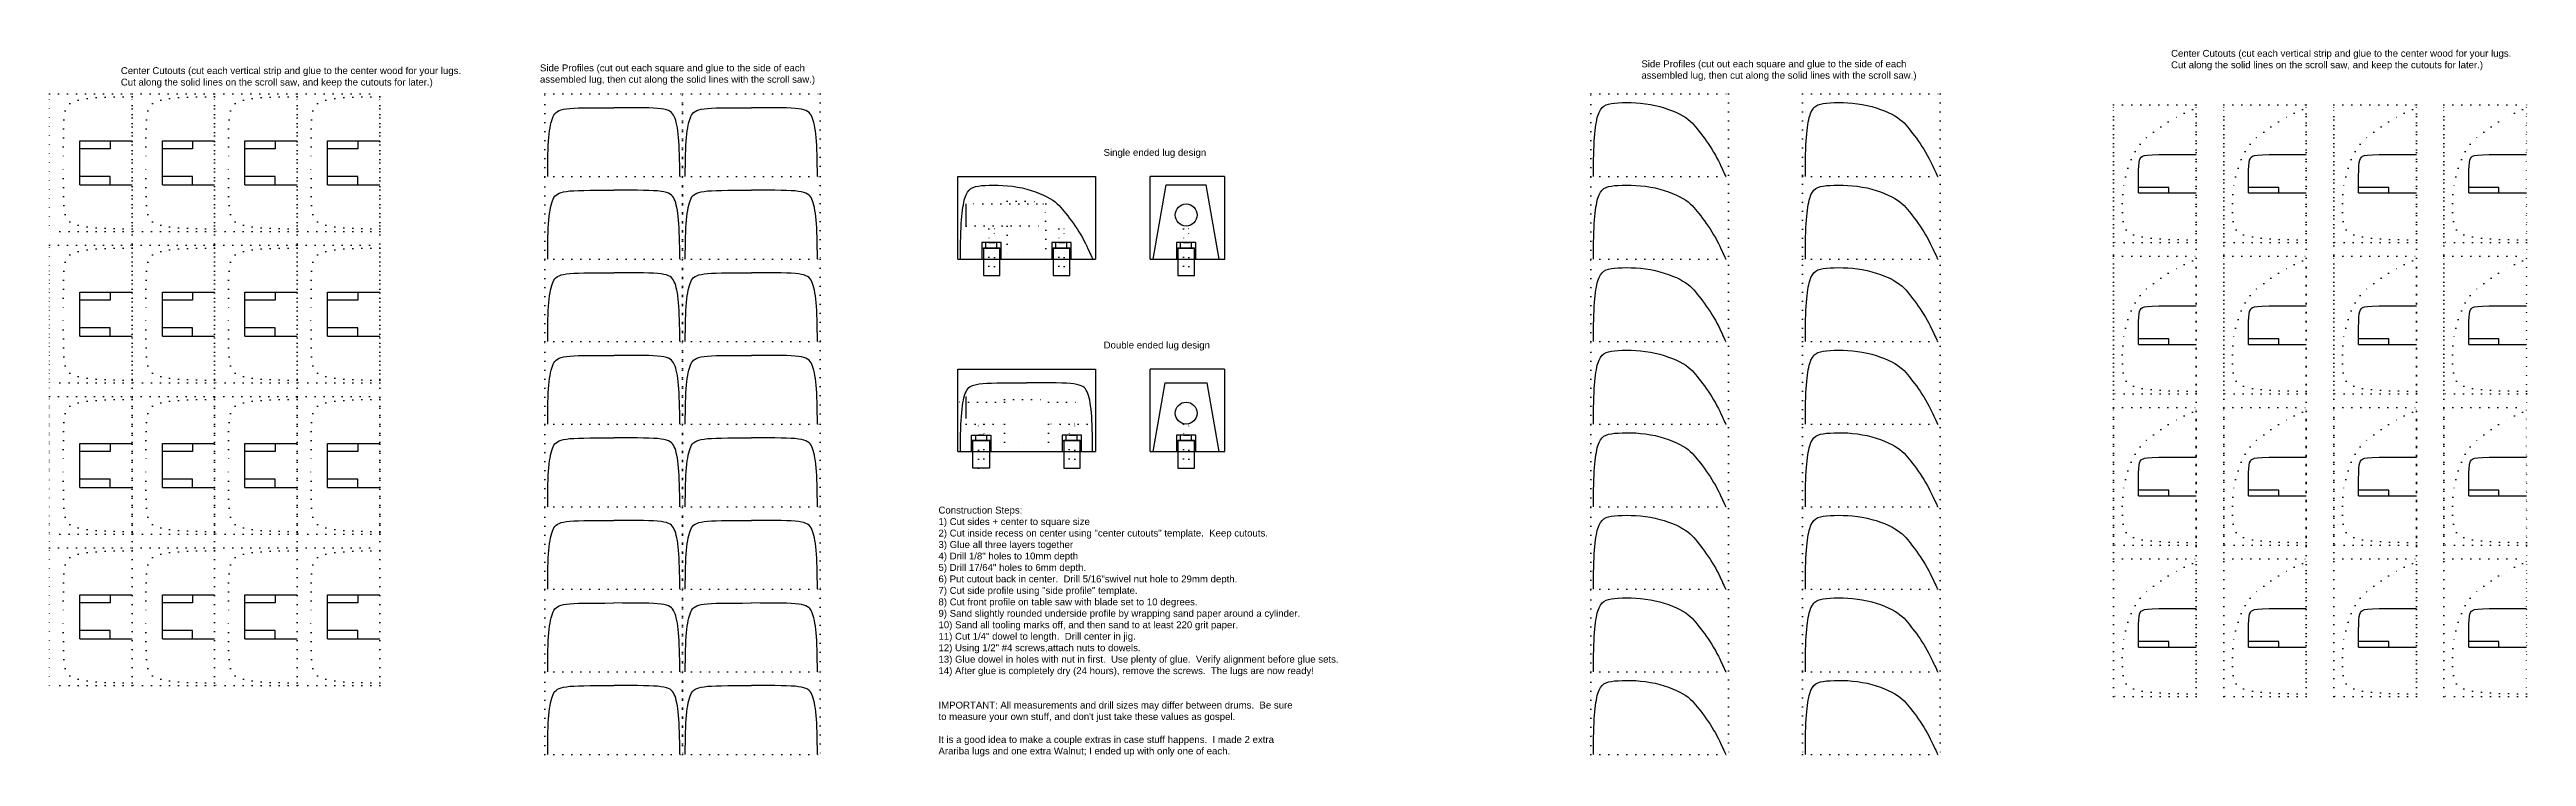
# Model space of a CAD drawing. Header units: millimetres. Extents: x -330 to 570, y -81 to 176.
import ezdxf

# ---------------------------------------------------------------- set-up
doc = ezdxf.new("R2010")
doc.units = ezdxf.units.MM
doc.linetypes.add('DOT2', pattern=[3.175, 0, -3.175])
doc.layers.get('0').update_dxf_attribs({"linetype": 'CONTINUOUS', "lineweight": 25, "true_color": 0x000000})
doc.styles.add('textstyle0', font='')
doc.styles.add('textstyle1', font='')
doc.styles.add('textstyle2', font='')
doc.styles.add('textstyle3', font='')
doc.styles.add('textstyle4', font='')
doc.styles.add('textstyle5', font='')
doc.styles.add('textstyle6', font='')
doc.styles.get('textstyle0').set_extended_font_data('Liberation Sans')
doc.styles.get('textstyle1').set_extended_font_data('Liberation Sans')
doc.styles.get('textstyle2').set_extended_font_data('Liberation Sans')
doc.styles.get('textstyle3').set_extended_font_data('Liberation Sans')
doc.styles.get('textstyle4').set_extended_font_data('Liberation Sans')
doc.styles.get('textstyle5').set_extended_font_data('Liberation Sans')
doc.styles.get('textstyle6').set_extended_font_data('Liberation Sans')

# ---------------------------------------------------------------- blocks, each defined once
blk = doc.blocks.new('drill')
at = {"linetype": 'DOT2'}
for p, q in [((1, 10), (-1, 10)), ((-1, 10), (-1, 6)), ((1, 6), (1, 10)), ((-1, 4), (-1, -6)), ((1, -6), (1, 4))]:
    blk.add_line(p, q, dxfattribs=at)
for p, q in [((3.5, 6), (-3.5, 6)), ((-3.5, 6), (-3.5, 0)), ((-3.5, 4), (3.5, 4)), ((3.175, 6), (-3.175, 6)), ((3, 4), (-3, 4)), ((-3, 4), (-3, -6)), ((-2.1, 6), (-2.1, 6)), ((-1, 6), (1, 6)), ((1, 4), (-1, 4)), ((1.9, 6), (1.9, 6)), ((3, -6), (3, 4)), ((3.5, 0), (3.5, 6)), ((-3, -6), (3, -6))]:
    blk.add_line(p, q)
at = {"color": 9, "true_color": 0xc0c0c0}
for p, q in [((-2.1, 4), (-2.1, 6)), ((1.9, 4), (1.9, 6))]:
    blk.add_line(p, q, dxfattribs=at)

msp = doc.modelspace()

# ---------------------------------------------------------------- linework, layer by layer
at = {"linetype": 'DOT2'}
for p, q in [((-330, -55), (-330, 160)), ((-330, 160), (-300, 160)), ((-300, -55), (-300, 160)), ((-300, 160), (-270, 160)), ((-300, -55), (-300, 160)), ((-300, 110), (-300, 160)), ((-270, -55), (-270, 160)), ((-270, 160), (-240, 160)), ((-270, -55), (-270, 160)), ((-270, 110), (-270, 160)), ((-240, -55), (-240, 160)), ((-240, 160), (-210, 160)), ((-240, -55), (-240, 160)), ((-240, 110), (-240, 160)), ((-210, 110), (-210, 160)), ((-210, -55), (-210, 160)), ((-150, 160), (-100, 160)), ((-150, 130), (-150, 160)), ((-100, 130), (-100, 160)), ((-100, 160), (-50, 160)), ((-100, 160), (-100, 130)), ((-50, 160), (-50, 130)), ((230, 130), (230, 160)), ((230, 160), (280, 160)), ((280, 160), (280, -80)), ((307, 160), (357, 160)), ((307, 160), (307, -80)), ((357, 160), (357, -80)), ((420, 106), (420, 156)), ((420, 156), (450, 156)), ((420, -59), (420, 156)), ((450, 106), (450, 156)), ((450, 106), (450, 156)), ((450, 156), (450, -59)), ((460, -59), (460, 156)), ((460, 106), (460, 156)), ((460, 156), (490, 156)), ((490, 156), (490, -59)), ((490, 106), (490, 156)), ((490, 106), (490, 156)), ((500, -59), (500, 156)), ((500, 106), (500, 156)), ((500, 156), (530, 156)), ((530, 156), (530, -59)), ((530, 106), (530, 156)), ((530, 106), (530, 156)), ((540, -59), (540, 156)), ((540, 106), (540, 156)), ((540, 156), (570, 156)), ((570, 156), (570, -59)), ((570, 106), (570, 156)), ((570, 106), (570, 156)), ((-150, 130), (-100, 130)), ((-150, 100), (-150, 130)), ((-150, 130), (-100, 130)), ((-100, 130), (-50, 130)), ((-100, 100), (-100, 130)), ((-100, 130), (-50, 130)), ((-100, 130), (-100, 100)), ((-50, 130), (-50, 100)), ((230, 130), (280, 130)), ((230, 100), (230, 130)), ((230, 130), (280, 130)), ((307, 130), (357, 130)), ((307, 130), (357, 130)), ((32, 120), (5, 120)), ((18, 120), (18, 121)), ((-300, 110), (-330, 110)), ((-270, 110), (-300, 110)), ((-240, 110), (-270, 110)), ((-210, 110), (-240, 110)), ((3, 112), (31.97, 112.04)), ((13.3, 111), (11.3, 111)), ((11.3, 111), (11.3, 106)), ((13.3, 106), (13.3, 111)), ((18, 112), (18, 100)), ((38.7, 111), (36.7, 111)), ((36.7, 111), (36.7, 106)), ((38.7, 106), (38.7, 111)), ((84, 111), (82, 111)), ((82, 111), (82, 106)), ((84, 106), (84, 111)), ((-330, 105), (-300, 105)), ((-330, 55), (-330, 105)), ((-300, 105), (-270, 105)), ((-300, 55), (-300, 105)), ((-300, 55), (-300, 105)), ((-270, 105), (-240, 105)), ((-270, 55), (-270, 105)), ((-270, 55), (-270, 105)), ((-240, 105), (-210, 105)), ((-240, 55), (-240, 105)), ((-240, 55), (-240, 105)), ((-210, 55), (-210, 105)), ((-150, 100), (-100, 100)), ((-150, 70), (-150, 100)), ((-150, 100), (-100, 100)), ((-100, 100), (-50, 100)), ((-100, 70), (-100, 100)), ((-100, 100), (-50, 100)), ((-100, 100), (-100, 70)), ((-50, 100), (-50, 70)), ((11.3, 104), (11.3, 94)), ((13.3, 94), (13.3, 104)), ((36.7, 104), (36.7, 94)), ((38.7, 94), (38.7, 104)), ((82, 104), (82, 94)), ((84, 94), (84, 104)), ((230, 100), (280, 100)), ((230, 70), (230, 100)), ((230, 100), (280, 100)), ((307, 100), (357, 100)), ((307, 100), (357, 100)), ((450, 106), (420, 106)), ((420, 51), (420, 101)), ((420, 101), (450, 101)), ((450, 51), (450, 101)), ((450, 51), (450, 101)), ((490, 106), (460, 106)), ((460, 51), (460, 101)), ((460, 101), (490, 101)), ((490, 51), (490, 101)), ((490, 51), (490, 101)), ((530, 106), (500, 106)), ((500, 51), (500, 101)), ((500, 101), (530, 101)), ((530, 51), (530, 101)), ((530, 51), (530, 101)), ((570, 106), (540, 106)), ((540, 51), (540, 101)), ((540, 101), (570, 101)), ((570, 51), (570, 101)), ((570, 51), (570, 101)), ((-150, 70), (-100, 70)), ((-150, 40), (-150, 70)), ((-150, 70), (-100, 70)), ((-100, 70), (-50, 70)), ((-100, 40), (-100, 70)), ((-100, 70), (-50, 70)), ((-100, 70), (-100, 40)), ((-50, 70), (-50, 40)), ((230, 70), (280, 70)), ((230, 40), (230, 70)), ((230, 70), (280, 70)), ((307, 70), (357, 70)), ((307, 70), (357, 70)), ((-300, 55), (-330, 55)), ((-270, 55), (-300, 55)), ((-240, 55), (-270, 55)), ((-210, 55), (-240, 55)), ((-330, 50), (-300, 50)), ((-330, 0), (-330, 50)), ((-300, 50), (-270, 50)), ((-300, 0), (-300, 50)), ((-300, 0), (-300, 50)), ((-270, 50), (-240, 50)), ((-270, 0), (-270, 50)), ((-270, 0), (-270, 50)), ((-240, 50), (-210, 50)), ((-240, 0), (-240, 50)), ((-240, 0), (-240, 50)), ((-210, 0), (-210, 50)), ((17, 48), (0, 48)), ((17, 48), (17, 49)), ((17, 49), (33, 49)), ((33, 48), (33, 49)), ((33, 48), (45, 48)), ((450, 51), (420, 51)), ((420, -4), (420, 46)), ((420, 46), (450, 46)), ((450, -4), (450, 46)), ((450, -4), (450, 46)), ((490, 51), (460, 51)), ((460, -4), (460, 46)), ((460, 46), (490, 46)), ((490, -4), (490, 46)), ((490, -4), (490, 46)), ((530, 51), (500, 51)), ((500, -4), (500, 46)), ((500, 46), (530, 46)), ((530, -4), (530, 46)), ((530, -4), (530, 46)), ((570, 51), (540, 51)), ((540, -4), (540, 46)), ((540, 46), (570, 46)), ((570, -4), (570, 46)), ((570, -4), (570, 46)), ((-150, 40), (-100, 40)), ((-150, 10), (-150, 40)), ((-150, 40), (-100, 40)), ((-100, 40), (-50, 40)), ((-100, 10), (-100, 40)), ((-100, 40), (-50, 40)), ((-100, 40), (-100, 10)), ((-50, 40), (-50, 10)), ((3, 40), (17, 40)), ((17, 40), (17, 28)), ((33, 40), (33, 28)), ((47, 40), (33, 40)), ((230, 40), (280, 40)), ((230, 10), (230, 40)), ((230, 40), (280, 40)), ((307, 40), (357, 40)), ((307, 40), (357, 40)), ((-150, 10), (-100, 10)), ((-150, -20), (-150, 10)), ((-150, 10), (-100, 10)), ((-100, 10), (-50, 10)), ((-100, -20), (-100, 10)), ((-100, 10), (-50, 10)), ((-100, 10), (-100, -20)), ((-50, 10), (-50, -20)), ((230, -20), (230, 10)), ((230, 10), (280, 10)), ((230, 10), (280, 10)), ((307, 10), (357, 10)), ((307, 10), (357, 10)), ((-300, 0), (-330, 0)), ((-330, -5), (-300, -5)), ((-330, -55), (-330, -5)), ((-270, 0), (-300, 0)), ((-300, -5), (-270, -5)), ((-300, -55), (-300, -5)), ((-240, 0), (-270, 0)), ((-270, -5), (-240, -5)), ((-270, -55), (-270, -5)), ((-210, 0), (-240, 0)), ((-240, -5), (-210, -5)), ((-240, -55), (-240, -5)), ((450, -4), (420, -4)), ((490, -4), (460, -4)), ((530, -4), (500, -4)), ((500, -59), (500, -9)), ((500, -9), (530, -9)), ((530, -59), (530, -9)), ((530, -59), (530, -9)), ((570, -4), (540, -4)), ((540, -59), (540, -9)), ((540, -9), (570, -9)), ((570, -59), (570, -9)), ((570, -59), (570, -9)), ((420, -59), (420, -9)), ((420, -9), (450, -9)), ((450, -59), (450, -9)), ((450, -59), (450, -9)), ((460, -59), (460, -9)), ((460, -9), (490, -9)), ((490, -59), (490, -9)), ((490, -59), (490, -9)), ((-150, -20), (-100, -20)), ((-150, -50), (-150, -20)), ((-150, -20), (-100, -20)), ((-100, -20), (-50, -20)), ((-100, -50), (-100, -20)), ((-100, -20), (-50, -20)), ((-100, -20), (-100, -50)), ((-50, -20), (-50, -50)), ((230, -20), (280, -20)), ((230, -50), (230, -20)), ((230, -20), (280, -20)), ((307, -20), (357, -20)), ((307, -20), (357, -20)), ((-150, -50), (-100, -50)), ((-150, -80), (-150, -50)), ((-150, -50), (-100, -50)), ((-100, -50), (-50, -50)), ((-100, -80), (-100, -50)), ((-100, -50), (-50, -50)), ((-100, -50), (-100, -80)), ((-50, -50), (-50, -80)), ((230, -50), (280, -50)), ((230, -80), (230, -50)), ((230, -50), (280, -50)), ((307, -50), (357, -50)), ((307, -50), (357, -50)), ((-300, -55), (-330, -55)), ((-270, -55), (-300, -55)), ((-240, -55), (-270, -55)), ((-210, -55), (-240, -55)), ((450, -59), (420, -59)), ((490, -59), (460, -59)), ((530, -59), (500, -59)), ((570, -59), (540, -59)), ((-150, -80), (-100, -80)), ((-100, -80), (-50, -80)), ((230, -80), (280, -80)), ((307, -80), (357, -80))]:
    msp.add_line(p, q, dxfattribs=at)
for p, q in [((-319, 143), (-300, 143)), ((-319, 127), (-319, 143)), ((-308, 140), (-319, 140)), ((-319, 140), (-319, 140)), ((-308, 143), (-308, 140)), ((-289, 143), (-270, 143)), ((-289, 127), (-289, 143)), ((-278, 140), (-289, 140)), ((-289, 140), (-289, 140)), ((-278, 143), (-278, 140)), ((-259, 143), (-240, 143)), ((-259, 127), (-259, 143)), ((-248, 140), (-259, 140)), ((-259, 140), (-259, 140)), ((-248, 143), (-248, 140)), ((-229, 143), (-210, 143)), ((-229, 127), (-229, 143)), ((-218, 140), (-229, 140)), ((-229, 140), (-229, 140)), ((-218, 143), (-218, 140)), ((-308, 130), (-319, 130)), ((-319, 127), (-300, 127)), ((-308, 127), (-308, 130)), ((-278, 130), (-289, 130)), ((-289, 127), (-270, 127)), ((-278, 127), (-278, 130)), ((-248, 130), (-259, 130)), ((-259, 127), (-240, 127)), ((-248, 127), (-248, 130)), ((-218, 130), (-229, 130)), ((-229, 127), (-210, 127)), ((-218, 127), (-218, 130)), ((0, 100), (0, 130)), ((0, 130), (50, 130)), ((50, 130), (50, 100)), ((69.9, 100), (69.9, 130)), ((96.9, 130), (69.9, 130)), ((71, 100), (75.76, 127)), ((75.76, 127), (90.24, 127)), ((95, 100), (90.24, 127)), ((96.9, 130), (96.9, 100)), ((440, 126), (429, 126.01)), ((440, 124), (440, 126)), ((480, 126), (469, 126.01)), ((480, 124), (480, 126)), ((520, 126), (509, 126.01)), ((520, 124), (520, 126)), ((560, 126), (549, 126.01)), ((560, 124), (560, 126)), ((3, 112), (3, 120)), ((32, 117), (32, 117)), ((429, 124), (450, 124)), ((469, 124), (490, 124)), ((509, 124), (530, 124)), ((549, 124), (570, 124)), ((0, 100), (50, 100)), ((15.8, 106), (8.8, 106)), ((8.8, 106), (8.8, 100)), ((8.8, 104), (15.8, 104)), ((15.47, 106), (9.12, 106)), ((15.3, 104), (9.3, 104)), ((9.3, 104), (9.3, 94)), ((10.2, 106), (10.2, 106)), ((11.3, 106), (13.3, 106)), ((13.3, 104), (11.3, 104)), ((14.2, 106), (14.2, 106)), ((15.3, 94), (15.3, 104)), ((15.8, 100), (15.8, 106)), ((21.9, 103.18), (21.9, 103.18)), ((21.9, 100), (21.9, 100)), ((41.2, 106), (34.2, 106)), ((34.2, 106), (34.2, 100)), ((34.2, 104), (41.2, 104)), ((40.88, 106), (34.53, 106)), ((40.7, 104), (34.7, 104)), ((34.7, 104), (34.7, 94)), ((35.6, 106), (35.6, 106)), ((36.7, 106), (38.7, 106)), ((38.7, 104), (36.7, 104)), ((39.6, 106), (39.6, 106)), ((40.7, 94), (40.7, 104)), ((41.2, 100), (41.2, 106)), ((47, 100), (47, 100)), ((47, 100), (47, 100)), ((69.9, 100), (97, 100)), ((86.5, 106), (79.5, 106)), ((79.5, 106), (79.5, 100)), ((79.5, 104), (86.5, 104)), ((86.18, 106), (79.83, 106)), ((86, 104), (80, 104)), ((80, 104), (80, 94)), ((80.9, 106), (80.9, 106)), ((82, 106), (84, 106)), ((84, 104), (82, 104)), ((84.9, 106), (84.9, 106)), ((86, 94), (86, 104)), ((86.5, 100), (86.5, 106)), ((94, 100), (94, 100)), ((9.3, 94), (15.3, 94)), ((34.7, 94), (40.7, 94)), ((80, 94), (86, 94)), ((-319, 88), (-300, 88)), ((-319, 72), (-319, 88)), ((-308, 85), (-319, 85)), ((-319, 85), (-319, 85)), ((-308, 88), (-308, 85)), ((-289, 88), (-270, 88)), ((-289, 72), (-289, 88)), ((-278, 85), (-289, 85)), ((-289, 85), (-289, 85)), ((-278, 88), (-278, 85)), ((-259, 88), (-240, 88)), ((-259, 72), (-259, 88)), ((-248, 85), (-259, 85)), ((-259, 85), (-259, 85)), ((-248, 88), (-248, 85)), ((-229, 88), (-210, 88)), ((-229, 72), (-229, 88)), ((-218, 85), (-229, 85)), ((-229, 85), (-229, 85)), ((-218, 88), (-218, 85)), ((-308, 75), (-319, 75)), ((-308, 72), (-308, 75)), ((-278, 75), (-289, 75)), ((-289, 72), (-270, 72)), ((-278, 72), (-278, 75)), ((-248, 75), (-259, 75)), ((-248, 72), (-248, 75)), ((-218, 75), (-229, 75)), ((-229, 72), (-210, 72)), ((-218, 72), (-218, 75)), ((-319, 72), (-300, 72)), ((-259, 72), (-240, 72)), ((440, 71), (429, 71.01)), ((429, 69), (450, 69)), ((440, 69), (440, 71)), ((480, 71), (469, 71.01)), ((469, 69), (490, 69)), ((480, 69), (480, 71)), ((520, 71), (509, 71.01)), ((509, 69), (530, 69)), ((520, 69), (520, 71)), ((560, 71), (549, 71.01)), ((549, 69), (570, 69)), ((560, 69), (560, 71)), ((0, 30), (0, 60)), ((0, 60), (50, 60)), ((50, 60), (50, 30)), ((96.9, 60), (69.9, 60)), ((69.9, 30), (69.9, 60)), ((71, 30), (75.41, 55)), ((75.41, 55), (90.59, 55)), ((95, 30), (90.59, 55)), ((96.9, 60), (96.9, 30)), ((3, 42), (3, 50)), ((32, 47), (32, 47)), ((-319, 33), (-300, 33)), ((-319, 17), (-319, 33)), ((-308, 30), (-319, 30)), ((-319, 30), (-319, 30)), ((-308, 33), (-308, 30)), ((-289, 33), (-270, 33)), ((-289, 17), (-289, 33)), ((-278, 30), (-289, 30)), ((-289, 30), (-289, 30)), ((-278, 33), (-278, 30)), ((-259, 33), (-240, 33)), ((-259, 17), (-259, 33)), ((-248, 30), (-259, 30)), ((-259, 30), (-259, 30)), ((-248, 33), (-248, 30)), ((-229, 33), (-210, 33)), ((-229, 17), (-229, 33)), ((-218, 30), (-229, 30)), ((-229, 30), (-229, 30)), ((-218, 33), (-218, 30)), ((0, 30), (50, 30)), ((21.9, 33.18), (21.9, 33.18)), ((21.9, 30), (21.9, 30)), ((25, 30), (41.5, 30)), ((47, 30), (47, 30)), ((47, 30), (47, 30)), ((69.9, 30), (97, 30)), ((94, 30), (94, 30)), ((-308, 20), (-319, 20)), ((-308, 17), (-308, 20)), ((-278, 20), (-289, 20)), ((-278, 17), (-278, 20)), ((-248, 20), (-259, 20)), ((-248, 17), (-248, 20)), ((-218, 20), (-229, 20)), ((-218, 17), (-218, 20)), ((-319, 17), (-300, 17)), ((-289, 17), (-270, 17)), ((-259, 17), (-240, 17)), ((-229, 17), (-210, 17)), ((440, 16), (429, 16.01)), ((429, 14), (450, 14)), ((440, 14), (440, 16)), ((480, 16), (469, 16.01)), ((469, 14), (490, 14)), ((480, 14), (480, 16)), ((520, 16), (509, 16.01)), ((509, 14), (530, 14)), ((520, 14), (520, 16)), ((560, 16), (549, 16.01)), ((549, 14), (570, 14)), ((560, 14), (560, 16)), ((-319, -22), (-300, -22)), ((-319, -38), (-319, -22)), ((-308, -25), (-319, -25)), ((-319, -25), (-319, -25)), ((-308, -22), (-308, -25)), ((-289, -22), (-270, -22)), ((-289, -38), (-289, -22)), ((-278, -25), (-289, -25)), ((-289, -25), (-289, -25)), ((-278, -22), (-278, -25)), ((-259, -22), (-240, -22)), ((-259, -38), (-259, -22)), ((-248, -25), (-259, -25)), ((-259, -25), (-259, -25)), ((-248, -22), (-248, -25)), ((-229, -22), (-210, -22)), ((-229, -38), (-229, -22)), ((-218, -25), (-229, -25)), ((-229, -25), (-229, -25)), ((-218, -22), (-218, -25)), ((-308, -35), (-319, -35)), ((-308, -38), (-308, -35)), ((-278, -35), (-289, -35)), ((-278, -38), (-278, -35)), ((-248, -35), (-259, -35)), ((-248, -38), (-248, -35)), ((-218, -35), (-229, -35)), ((-218, -38), (-218, -35)), ((-319, -38), (-300, -38)), ((-289, -38), (-270, -38)), ((-259, -38), (-240, -38)), ((-229, -38), (-210, -38)), ((440, -39), (429, -38.99)), ((429, -41), (450, -41)), ((440, -41), (440, -39)), ((480, -39), (469, -38.99)), ((469, -41), (490, -41)), ((480, -41), (480, -39)), ((520, -39), (509, -38.99)), ((509, -41), (530, -41)), ((520, -41), (520, -39)), ((560, -39), (549, -38.99)), ((549, -41), (570, -41)), ((560, -41), (560, -39))]:
    msp.add_line(p, q)
at = {"color": 9, "true_color": 0xc0c0c0}
for p, q in [((10.2, 104), (10.2, 106)), ((14.2, 104), (14.2, 106)), ((35.6, 104), (35.6, 106)), ((39.6, 104), (39.6, 106)), ((80.9, 104), (80.9, 106)), ((84.9, 104), (84.9, 106))]:
    msp.add_line(p, q, dxfattribs=at)
for centre in [(83, 116), (83, 44)]:
    msp.add_circle(centre, 4)
at = {"linetype": 'DOT2'}
for points in [[(-300, 159), (-312, 159), (-325, 158), (-325, 153), (-325, 135)], [(-270, 159), (-282, 159), (-295, 158), (-295, 153), (-295, 135)], [(-240, 159), (-252, 159), (-265, 158), (-265, 153), (-265, 135)], [(-210, 159), (-222, 159), (-235, 158), (-235, 153), (-235, 135)], [(450, 107), (438, 107), (425, 108), (423, 113), (423, 128), (428, 141), (433, 145), (441, 151), (450, 155), (450, 155), (450, 155), (450, 155), (450, 155)], [(490, 107), (478, 107), (465, 108), (463, 113), (463, 128), (468, 141), (473, 145), (481, 151), (490, 155), (490, 155), (490, 155), (490, 155), (490, 155)], [(530, 107), (518, 107), (505, 108), (503, 113), (503, 128), (508, 141), (513, 145), (521, 151), (530, 155), (530, 155), (530, 155), (530, 155), (530, 155)], [(570, 107), (558, 107), (545, 108), (543, 113), (543, 128), (548, 141), (553, 145), (561, 151), (570, 155), (570, 155), (570, 155), (570, 155), (570, 155)], [(-300, 111), (-312, 111), (-325, 112), (-325, 117), (-325, 135)], [(-270, 111), (-282, 111), (-295, 112), (-295, 117), (-295, 135)], [(-240, 111), (-252, 111), (-265, 112), (-265, 117), (-265, 135)], [(-210, 111), (-222, 111), (-235, 112), (-235, 117), (-235, 135)], [(18, 121), (28, 121), (32, 121), (32, 117), (32, 100)], [(-300, 104), (-312, 104), (-325, 103), (-325, 98), (-325, 80)], [(-270, 104), (-282, 104), (-295, 103), (-295, 98), (-295, 80)], [(-240, 104), (-252, 104), (-265, 103), (-265, 98), (-265, 80)], [(-210, 104), (-222, 104), (-235, 103), (-235, 98), (-235, 80)], [(450, 52), (438, 52), (425, 53), (423, 58), (423, 73), (428, 86), (433, 90), (441, 96), (450, 100), (450, 100), (450, 100), (450, 100), (450, 100)], [(490, 52), (478, 52), (465, 53), (463, 58), (463, 73), (468, 86), (473, 90), (481, 96), (490, 100), (490, 100), (490, 100), (490, 100), (490, 100)], [(530, 52), (518, 52), (505, 53), (503, 58), (503, 73), (508, 86), (513, 90), (521, 96), (530, 100), (530, 100), (530, 100), (530, 100), (530, 100)], [(570, 52), (558, 52), (545, 53), (543, 58), (543, 73), (548, 86), (553, 90), (561, 96), (570, 100), (570, 100), (570, 100), (570, 100), (570, 100)], [(-300, 56), (-312, 56), (-325, 57), (-325, 62), (-325, 80)], [(-270, 56), (-282, 56), (-295, 57), (-295, 62), (-295, 80)], [(-240, 56), (-252, 56), (-265, 57), (-265, 62), (-265, 80)], [(-210, 56), (-222, 56), (-235, 57), (-235, 62), (-235, 80)], [(-300, 49), (-312, 49), (-325, 48), (-325, 43), (-325, 25)], [(-270, 49), (-282, 49), (-295, 48), (-295, 43), (-295, 25)], [(-240, 49), (-252, 49), (-265, 48), (-265, 43), (-265, 25)], [(-210, 49), (-222, 49), (-235, 48), (-235, 43), (-235, 25)], [(450, -3), (438, -3), (425, -2), (423, 3), (423, 18), (428, 31), (433, 35), (441, 41), (450, 45), (450, 45), (450, 45), (450, 45), (450, 45)], [(490, -3), (478, -3), (465, -2), (463, 3), (463, 18), (468, 31), (473, 35), (481, 41), (490, 45), (490, 45), (490, 45), (490, 45), (490, 45)], [(530, -3), (518, -3), (505, -2), (503, 3), (503, 18), (508, 31), (513, 35), (521, 41), (530, 45), (530, 45), (530, 45), (530, 45), (530, 45)], [(570, -3), (558, -3), (545, -2), (543, 3), (543, 18), (548, 31), (553, 35), (561, 41), (570, 45), (570, 45), (570, 45), (570, 45), (570, 45)], [(-300, 1), (-312, 1), (-325, 2), (-325, 7), (-325, 25)], [(-270, 1), (-282, 1), (-295, 2), (-295, 7), (-295, 25)], [(-240, 1), (-252, 1), (-265, 2), (-265, 7), (-265, 25)], [(-210, 1), (-222, 1), (-235, 2), (-235, 7), (-235, 25)], [(-300, -6), (-312, -6), (-325, -7), (-325, -12), (-325, -30)], [(-270, -6), (-282, -6), (-295, -7), (-295, -12), (-295, -30)], [(-240, -6), (-252, -6), (-265, -7), (-265, -12), (-265, -30)], [(-210, -6), (-222, -6), (-235, -7), (-235, -12), (-235, -30)], [(450, -58), (438, -58), (425, -57), (423, -52), (423, -37), (428, -24), (433, -20), (441, -14), (450, -10), (450, -10), (450, -10), (450, -10), (450, -10)], [(490, -58), (478, -58), (465, -57), (463, -52), (463, -37), (468, -24), (473, -20), (481, -14), (490, -10), (490, -10), (490, -10), (490, -10), (490, -10)], [(530, -58), (518, -58), (505, -57), (503, -52), (503, -37), (508, -24), (513, -20), (521, -14), (530, -10), (530, -10), (530, -10), (530, -10), (530, -10)], [(570, -58), (558, -58), (545, -57), (543, -52), (543, -37), (548, -24), (553, -20), (561, -14), (570, -10), (570, -10), (570, -10), (570, -10), (570, -10)], [(-300, -54), (-312, -54), (-325, -53), (-325, -48), (-325, -30)], [(-270, -54), (-282, -54), (-295, -53), (-295, -48), (-295, -30)], [(-240, -54), (-252, -54), (-265, -53), (-265, -48), (-265, -30)], [(-210, -54), (-222, -54), (-235, -53), (-235, -48), (-235, -30)]]:
    msp.add_open_spline(points, degree=3, dxfattribs=at)
for points in [[(-149, 130), (-149, 142), (-148, 155), (-143, 155), (-125, 155)], [(-101, 130), (-101, 142), (-102, 155), (-107, 155), (-125, 155)], [(-99, 130), (-99, 142), (-98, 155), (-93, 155), (-75, 155)], [(-51, 130), (-51, 142), (-52, 155), (-57, 155), (-75, 155)], [(231, 130), (231, 142), (232, 155), (237, 157), (252, 157), (265, 152), (269, 147), (275, 139), (279, 130), (279, 130), (279, 130), (279, 130), (279, 130)], [(308, 130), (308, 142), (309, 155), (314, 157), (329, 157), (342, 152), (346, 147), (352, 139), (356, 130), (356, 130), (356, 130), (356, 130), (356, 130)], [(429, 124), (429, 134), (429, 138), (433, 138), (450, 138)], [(469, 124), (469, 134), (469, 138), (473, 138), (490, 138)], [(509, 124), (509, 134), (509, 138), (513, 138), (530, 138)], [(549, 124), (549, 134), (549, 138), (553, 138), (570, 138)], [(1, 100), (1, 112), (2, 125), (7, 127), (22, 127), (35, 122), (39, 117), (45, 109), (49, 100), (49, 100), (49, 100), (49, 100), (49, 100)], [(231, 100), (231, 112), (232, 125), (237, 127), (252, 127), (265, 122), (269, 117), (275, 109), (279, 100), (279, 100), (279, 100), (279, 100), (279, 100)], [(308, 100), (308, 112), (309, 125), (314, 127), (329, 127), (342, 122), (346, 117), (352, 109), (356, 100), (356, 100), (356, 100), (356, 100), (356, 100)], [(-149, 100), (-149, 112), (-148, 125), (-143, 125), (-125, 125)], [(-101, 100), (-101, 112), (-102, 125), (-107, 125), (-125, 125)], [(-99, 100), (-99, 112), (-98, 125), (-93, 125), (-75, 125)], [(-51, 100), (-51, 112), (-52, 125), (-57, 125), (-75, 125)], [(-149, 70), (-149, 82), (-148, 95), (-143, 95), (-125, 95)], [(-101, 70), (-101, 82), (-102, 95), (-107, 95), (-125, 95)], [(-99, 70), (-99, 82), (-98, 95), (-93, 95), (-75, 95)], [(-51, 70), (-51, 82), (-52, 95), (-57, 95), (-75, 95)], [(231, 70), (231, 82), (232, 95), (237, 97), (252, 97), (265, 92), (269, 87), (275, 79), (279, 70), (279, 70), (279, 70), (279, 70), (279, 70)], [(308, 70), (308, 82), (309, 95), (314, 97), (329, 97), (342, 92), (346, 87), (352, 79), (356, 70), (356, 70), (356, 70), (356, 70), (356, 70)], [(429, 69), (429, 79), (429, 83), (433, 83), (450, 83)], [(469, 69), (469, 79), (469, 83), (473, 83), (490, 83)], [(509, 69), (509, 79), (509, 83), (513, 83), (530, 83)], [(549, 69), (549, 79), (549, 83), (553, 83), (570, 83)], [(-149, 40), (-149, 52), (-148, 65), (-143, 65), (-125, 65)], [(-101, 40), (-101, 52), (-102, 65), (-107, 65), (-125, 65)], [(-99, 40), (-99, 52), (-98, 65), (-93, 65), (-75, 65)], [(-51, 40), (-51, 52), (-52, 65), (-57, 65), (-75, 65)], [(231, 40), (231, 52), (232, 65), (237, 67), (252, 67), (265, 62), (269, 57), (275, 49), (279, 40), (279, 40), (279, 40), (279, 40), (279, 40)], [(308, 40), (308, 52), (309, 65), (314, 67), (329, 67), (342, 62), (346, 57), (352, 49), (356, 40), (356, 40), (356, 40), (356, 40), (356, 40)], [(1, 30), (1, 42), (2, 55), (7, 55), (25, 55)], [(49, 30), (49, 42), (48, 55), (43, 55), (25, 55)], [(231, 10), (231, 22), (232, 35), (237, 37), (252, 37), (265, 32), (269, 27), (275, 19), (279, 10), (279, 10), (279, 10), (279, 10), (279, 10)], [(308, 10), (308, 22), (309, 35), (314, 37), (329, 37), (342, 32), (346, 27), (352, 19), (356, 10), (356, 10), (356, 10), (356, 10), (356, 10)], [(-149, 10), (-149, 22), (-148, 35), (-143, 35), (-125, 35)], [(-101, 10), (-101, 22), (-102, 35), (-107, 35), (-125, 35)], [(-99, 10), (-99, 22), (-98, 35), (-93, 35), (-75, 35)], [(-51, 10), (-51, 22), (-52, 35), (-57, 35), (-75, 35)], [(429, 14), (429, 24), (429, 28), (433, 28), (450, 28)], [(469, 14), (469, 24), (469, 28), (473, 28), (490, 28)], [(509, 14), (509, 24), (509, 28), (513, 28), (530, 28)], [(549, 14), (549, 24), (549, 28), (553, 28), (570, 28)], [(-149, -20), (-149, -8), (-148, 5), (-143, 5), (-125, 5)], [(-101, -20), (-101, -8), (-102, 5), (-107, 5), (-125, 5)], [(-99, -20), (-99, -8), (-98, 5), (-93, 5), (-75, 5)], [(-51, -20), (-51, -8), (-52, 5), (-57, 5), (-75, 5)], [(231, -20), (231, -8), (232, 5), (237, 7), (252, 7), (265, 2), (269, -3), (275, -11), (279, -20), (279, -20), (279, -20), (279, -20), (279, -20)], [(308, -20), (308, -8), (309, 5), (314, 7), (329, 7), (342, 2), (346, -3), (352, -11), (356, -20), (356, -20), (356, -20), (356, -20), (356, -20)], [(-149, -50), (-149, -38), (-148, -25), (-143, -25), (-125, -25)], [(-101, -50), (-101, -38), (-102, -25), (-107, -25), (-125, -25)], [(-99, -50), (-99, -38), (-98, -25), (-93, -25), (-75, -25)], [(-51, -50), (-51, -38), (-52, -25), (-57, -25), (-75, -25)], [(231, -50), (231, -38), (232, -25), (237, -23), (252, -23), (265, -28), (269, -33), (275, -41), (279, -50), (279, -50), (279, -50), (279, -50), (279, -50)], [(308, -50), (308, -38), (309, -25), (314, -23), (329, -23), (342, -28), (346, -33), (352, -41), (356, -50), (356, -50), (356, -50), (356, -50), (356, -50)], [(509, -41), (509, -31), (509, -27), (513, -27), (530, -27)], [(549, -41), (549, -31), (549, -27), (553, -27), (570, -27)], [(429, -41), (429, -31), (429, -27), (433, -27), (450, -27)], [(469, -41), (469, -31), (469, -27), (473, -27), (490, -27)], [(231, -80), (231, -68), (232, -55), (237, -53), (252, -53), (265, -58), (269, -63), (275, -71), (279, -80), (279, -80), (279, -80), (279, -80), (279, -80)], [(308, -80), (308, -68), (309, -55), (314, -53), (329, -53), (342, -58), (346, -63), (352, -71), (356, -80), (356, -80), (356, -80), (356, -80), (356, -80)], [(-149, -80), (-149, -68), (-148, -55), (-143, -55), (-125, -55)], [(-101, -80), (-101, -68), (-102, -55), (-107, -55), (-125, -55)], [(-99, -80), (-99, -68), (-98, -55), (-93, -55), (-75, -55)], [(-51, -80), (-51, -68), (-52, -55), (-57, -55), (-75, -55)]]:
    msp.add_open_spline(points, degree=3)

# ---------------------------------------------------------------- block references
at = {"yscale": -1, "rotation": 180}
msp.add_blockref('drill', (8.5, 30), dxfattribs=at)
for p in [(41.5, 30), (83, 30)]:
    msp.add_blockref('drill', p)

# ---------------------------------------------------------------- texts
at = {"char_height": 2.5, "attachment_point": 1}
for s, insert, style in [('Side Profiles (cut out each square and glue to the side of each\\Passembled lug, then cut along the solid lines with the scroll saw.)', (248.41, 172.19), 'textstyle3'), ('Center Cutouts (cut each vertical strip and glue to the center wood for your lugs.\\PCut along the solid lines on the scroll saw, and keep the cutouts for later.)', (440.86, 176), 'textstyle4'), ('Center Cutouts (cut each vertical strip and glue to the center wood for your lugs.\\PCut along the solid lines on the scroll saw, and keep the cutouts for later.)', (-304.1, 169.72), 'textstyle6'), ('Side Profiles (cut out each square and glue to the side of each\\Passembled lug, then cut along the solid lines with the scroll saw.)', (-151.8, 170.72), 'textstyle5'), ('Single ended lug design', (53, 140), 'textstyle0'), ('Double ended lug design', (53, 70), 'textstyle2'), ('Construction Steps:\\P1) Cut sides + center to square size\\P2) Cut inside recess on center using "center cutouts" template.  Keep cutouts.\\P3) Glue all three layers together\\P4) Drill 1/8" holes to 10mm depth\\P5) Drill 17/64" holes to 6mm depth.\\P6) Put cutout back in center.  Drill 5/16"swivel nut hole to 29mm depth.\\P7) Cut side profile using "side profile" template.\\P8) Cut front profile on table saw with blade set to 10 degrees.\\P9) Sand slightly rounded underside profile by wrapping sand paper around a cylinder.\\P10) Sand all tooling marks off, and then sand to at least 220 grit paper.\\P11) Cut 1/4" dowel to length.  Drill center in jig.\\P12) Using 1/2" #4 screws,attach nuts to dowels.\\P13) Glue dowel in holes with nut in first.  Use plenty of glue.  Verify alignment before glue sets.\\P14) After glue is completely dry (24 hours), remove the screws.  The lugs are now ready!\\P\\P\\PIMPORTANT: All measurements and drill sizes may differ between drums.  Be sure\\Pto measure your own stuff, and don\'t just take these values as gospel.\\P\\PIt is a good idea to make a couple extras in case stuff happens.  I made 2 extra\\PArariba lugs and one extra Walnut; I ended up with only one of each.', (-7, 10), 'textstyle1')]:
    msp.add_mtext(s, dxfattribs=dict(at, insert=insert, style=style))

doc.saveas('drawing.dxf')
